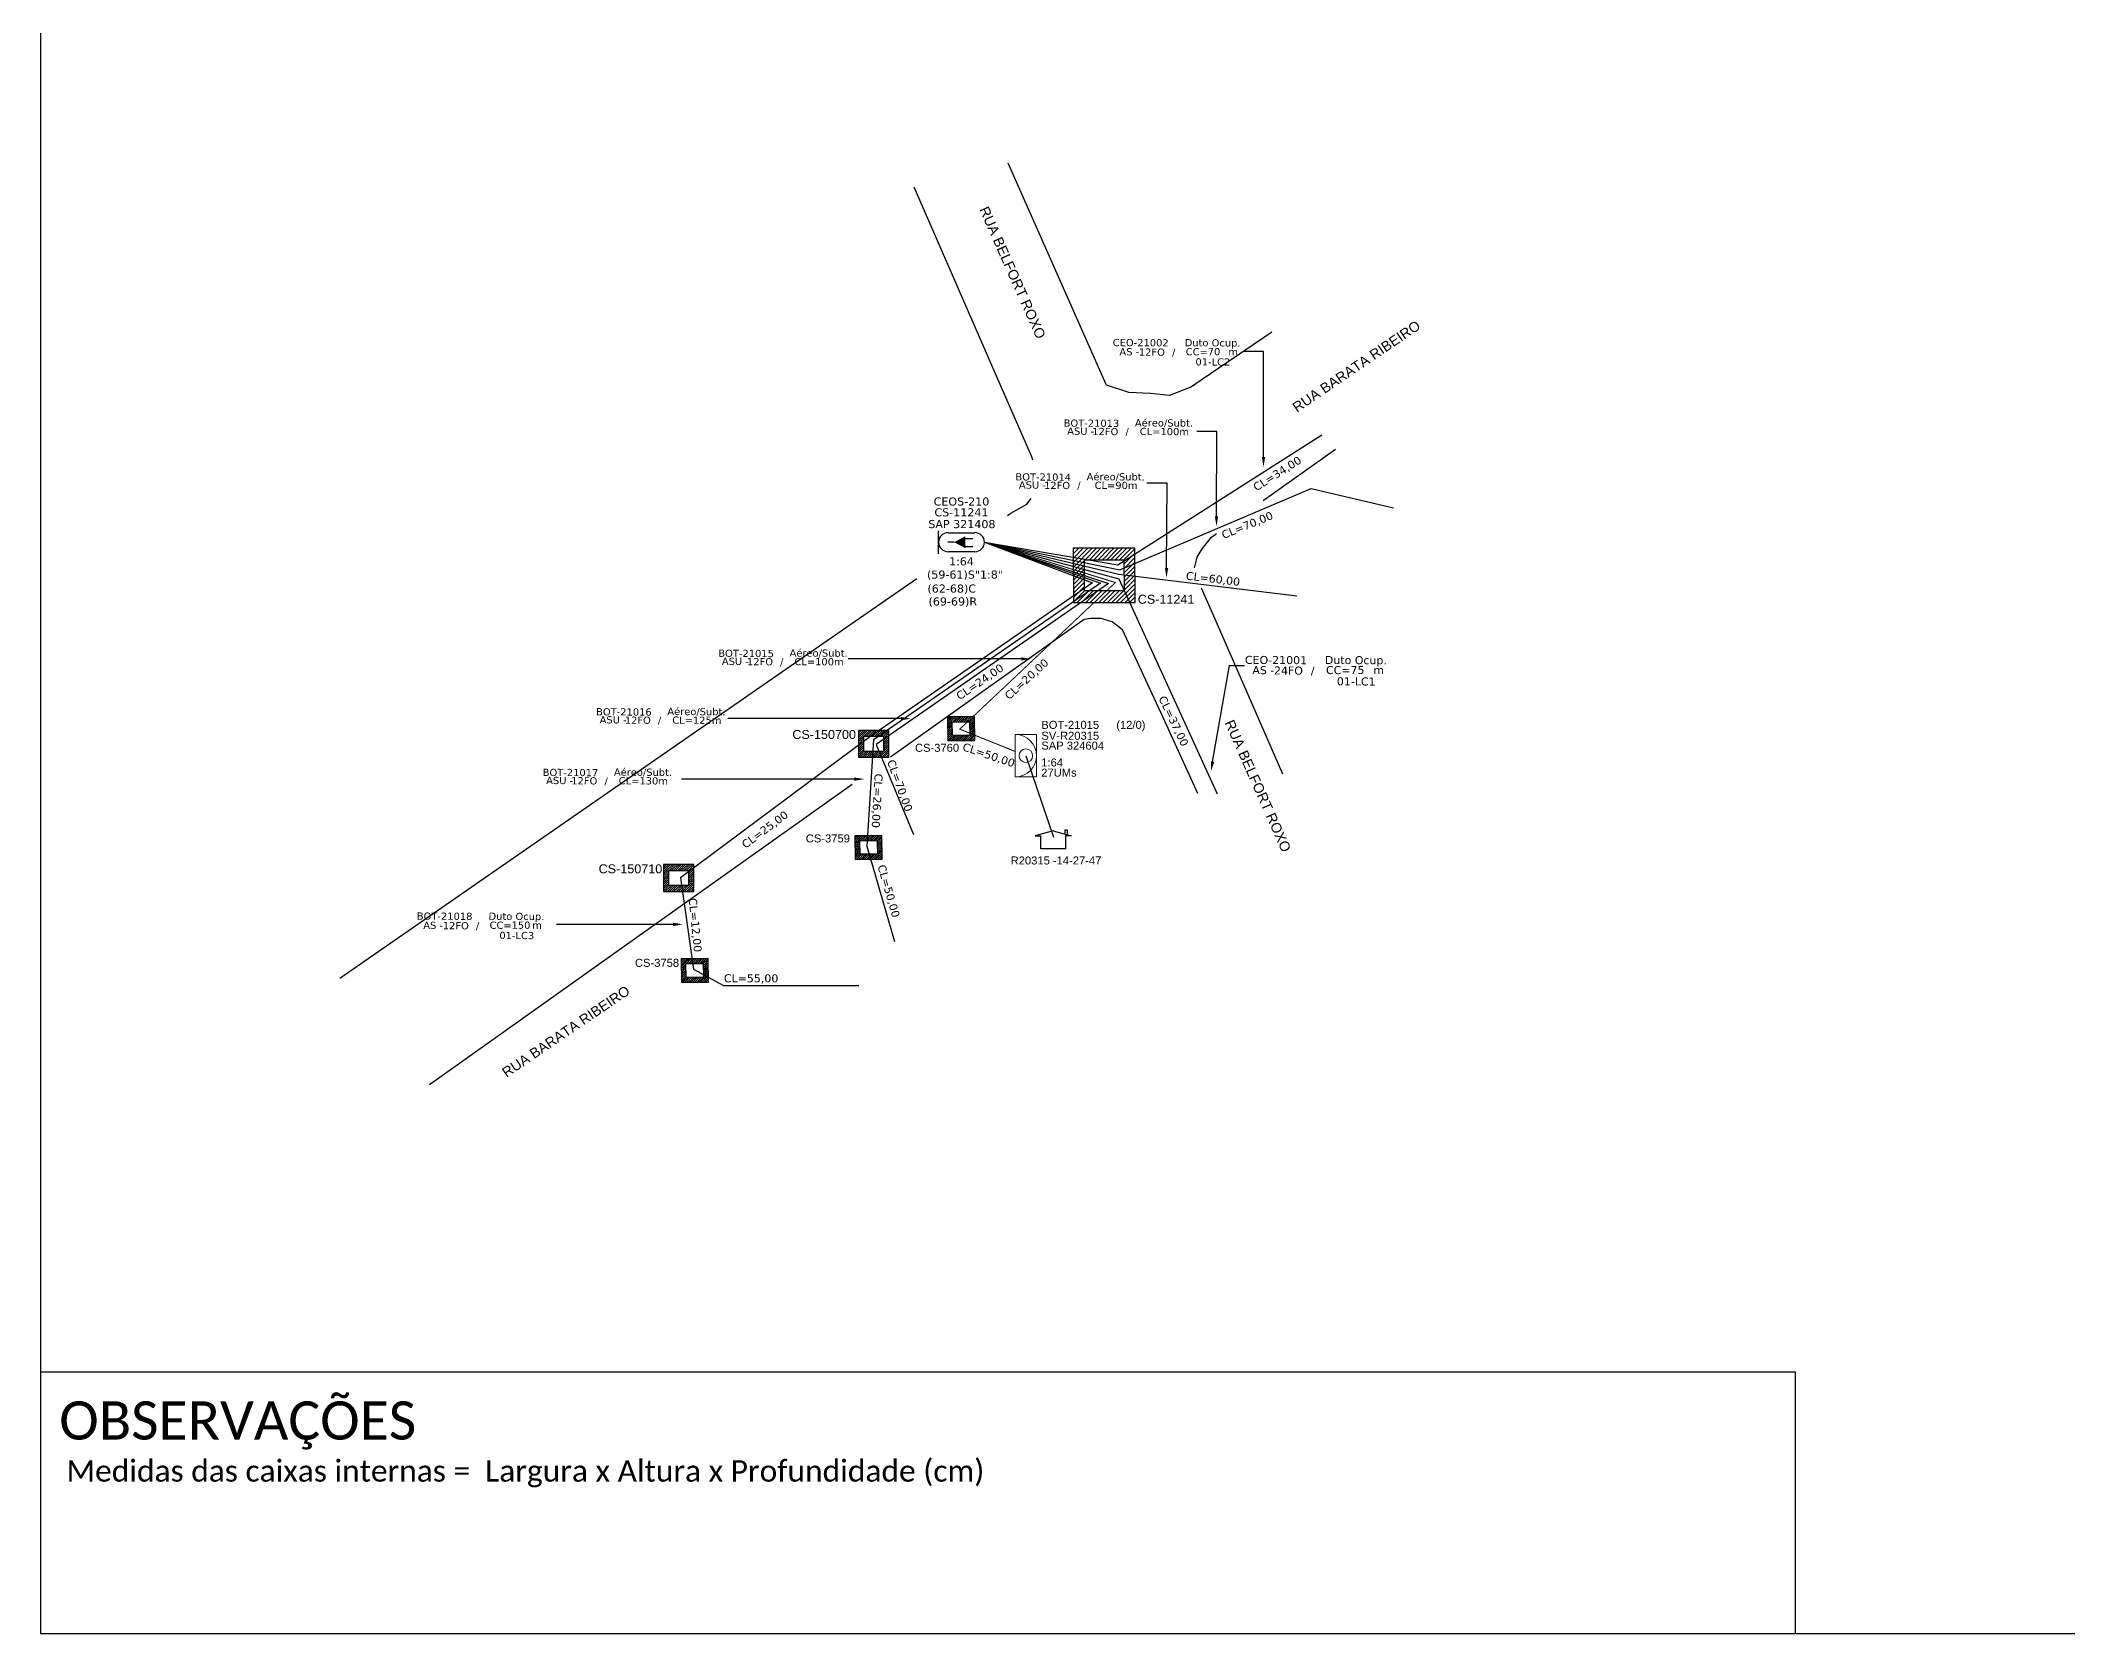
# Model space of a CAD drawing. Extents: x -89 to 749, y 705 to 1299.
# Drawn here: x -89.3 to 288.5, y 705 to 1002 of the extents above; entities that cross this region are included whole.
import ezdxf
from ezdxf import colors
from ezdxf.entities.mleader import LeaderData, LeaderLine
from ezdxf.enums import TextEntityAlignment as Align
from ezdxf.math import Vec2, Vec3

# ---------------------------------------------------------------- set-up
doc = ezdxf.new("R2010")
doc.units = 0
for name, color, linetype in [('10.1-Caixas Subterrâneas', 5, 'Continuous'), ('20.4-CEOS', 1, 'Continuous'), ('CAP_A_INSTALAR', 1, 'Continuous'), ('CELULAS_GPON', 7, 'Continuous'), ('INDICAÇÃO', 7, 'Continuous'), ('label_cabos', 7, 'Continuous'), ('Legenda', 1, 'Continuous'), ('LOGRADOURO', 5, 'Continuous'), ('MUB', 252, 'Continuous'), ('surveys', 7, 'Continuous'), ('surveys legendas', 7, 'Continuous')]:
    doc.layers.add(name, color=color, linetype=linetype)
doc.layers.add("20.0-LEGENDA DOS CDO'S", color=1, linetype='Continuous', lineweight=0)
doc.layers.add('20.1-CDO_INTERIOR', color=1, linetype='Continuous', lineweight=0)
doc.layers.add('EXTRA', color=50, linetype='Continuous', plot=False)
doc.styles.add('ARIAL', font='arial.ttf')
doc.styles.add('siredit', font='verdana.ttf')
doc.styles.get("Standard").update_dxf_attribs({"font": 'arial.ttf'})
doc.styles.add('WMF-Calibri0', font='calibri.ttf')
doc.linetypes.add('FENCELINE1', pattern='A,0.25,-0.1,[133,ltypeshp.shx,S=0.1,R=0,X=-0.1,Y=0],-0.1,1', length=1.45)

# ---------------------------------------------------------------- blocks, each defined once
blk = doc.blocks.new('SURVEY_SURVEY')
for p, q in [((0, 0.0000152), (-0.0000151, 0.0000108)), ((-0.0000151, 0.0000108), (-0.0000104, 0.0000108)), ((-0.0000103, 0), (-0.0000103, 0.0000108)), ((0.0000103, 0), (-0.0000103, 0)), ((0, 0.0000152), (0.0000151, 0.0000108)), ((0.0000101, 0.0000159), (0.0000117, 0.0000159)), ((0.0000101, 0.0000123), (0.0000101, 0.0000159)), ((0.0000151, 0.0000108), (0.0000103, 0.0000108)), ((0.0000103, 0.0000108), (0.0000103, 0)), ((0.0000117, 0.0000159), (0.0000117, 0.0000119))]:
    blk.add_line(p, q)
blk = doc.blocks.new('*X73')
at = {"color": 0, "linetype": 'Continuous'}
for p, q in [((-1.25, 0.34099), (-0.49099, 1.1)), ((-1.25, 0.517767), (-0.667767, 1.1)), ((-1.25, 0.694544), (-0.844544, 1.1)), ((-1.25, 0.87132), (-1.02132, 1.1)), ((-1.25, 1.048097), (-1.198097, 1.1)), ((-0.789214, 0.625), (-0.314214, 1.1)), ((-0.612437, 0.625), (-0.137437, 1.1)), ((-0.43566, 0.625), (0.03934, 1.1)), ((-0.258883, 0.625), (0.216117, 1.1)), ((-0.082107, 0.625), (0.392893, 1.1)), ((0.09467, 0.625), (0.56967, 1.1)), ((0.271447, 0.625), (0.746447, 1.1)), ((0.448223, 0.625), (0.923223, 1.1)), ((0.625, 0.625), (1.1, 1.1)), ((0.801777, 0.625), (1.25, 1.073223)), ((0.8035, 0.449947), (1.25, 0.896447)), ((-1.25, 0.164214), (-0.8035, 0.610714)), ((-1.25, -0.012563), (-0.8035, 0.433937)), ((-1.25, -0.18934), (-0.8035, 0.25716)), ((-1.25, -0.366117), (-0.8035, 0.080383)), ((0.8035, 0.27317), (1.25, 0.71967)), ((0.8035, 0.096393), (1.25, 0.542893)), ((0.8035, -0.080383), (1.25, 0.366117)), ((0.8035, -0.25716), (1.25, 0.18934)), ((0.8035, -0.433937), (1.25, 0.012563)), ((-1.25, -0.542893), (-0.8035, -0.096393)), ((-1.25, -0.71967), (-0.8035, -0.27317)), ((-1.25, -0.896447), (-0.8035, -0.449947)), ((-1.25, -1.073223), (-0.801777, -0.625)), ((-1.1, -1.1), (-0.625, -0.625)), ((-0.923223, -1.1), (-0.448223, -0.625)), ((-0.746447, -1.1), (-0.271447, -0.625)), ((-0.56967, -1.1), (-0.09467, -0.625)), ((-0.392893, -1.1), (0.082107, -0.625)), ((-0.216117, -1.1), (0.258883, -0.625)), ((-0.03934, -1.1), (0.43566, -0.625)), ((0.137437, -1.1), (0.612437, -0.625)), ((0.314214, -1.1), (0.789214, -0.625)), ((0.49099, -1.1), (1.25, -0.34099)), ((0.667767, -1.1), (1.25, -0.517767)), ((0.8035, -0.610714), (1.25, -0.164214)), ((0.844544, -1.1), (1.25, -0.694544)), ((1.02132, -1.1), (1.25, -0.87132)), ((1.198097, -1.1), (1.25, -1.048097))]:
    blk.add_line(p, q, dxfattribs=at)
blk = doc.blocks.new('MANHOLE_MQ')
at = {"color": 0, "linetype": 'Continuous'}
for p, q in [((0.00000623, 0.00000569), (-0.00000627, 0.00000569)), ((-0.00000627, 0.00000569), (-0.00000627, -0.00000531)), ((0.00000623, -0.00000531), (0.00000623, 0.00000569)), ((-0.00000404, 0.00000331), (0.00000399, 0.00000331)), ((-0.00000404, -0.00000294), (-0.00000404, 0.00000331)), ((0.00000399, 0.00000331), (0.00000399, -0.00000294)), ((0.00000399, -0.00000294), (-0.00000404, -0.00000294)), ((0.00000399, -0.00000294), (0.00000399, -0.00000294)), ((-0.00000627, -0.00000531), (0.00000623, -0.00000531))]:
    blk.add_line(p, q, dxfattribs=at)
at = {"color": 0, "linetype": 'Continuous', "xscale": 5e-06, "yscale": 5e-06, "zscale": 1e-05}
blk.add_blockref('*X73', (-0.00000002, 0.00000019), dxfattribs=at)
blk = doc.blocks.new('Inst CB DT OCUP CFOA-SM-AS-80-TS-24')
at = {"layer": 'label_cabos', "color": 0, "style": 'siredit'}
for tag, flags, p in [('ID_ATIVIDADE', 3, (1.31, 2.67)), ('FATOR', 1, (11.56, 2.55))]:
    blk.add_attdef(tag, text='', height=1, rotation=359.69, dxfattribs=dict(at, flags=flags)).set_placement(p, align=Align.MIDDLE_CENTER)
for tag, p in [('TIPO_CABO', (1.76, 0)), ('DESTINO_CABO', (3.13, 1.26)), ('CABO', (4.69, -0.05)), ('/', (7.71, -0.05)), ('LANCE', (10.91, 0)), ('TIPO_CABO', (13.11, 1.24)), ('UND', (15.96, 0)), ('FID', (13.15, -1.41))]:
    blk.add_attdef(tag, text='', height=1, rotation=359.69, dxfattribs=at).set_placement(p, align=Align.MIDDLE_CENTER)
blk.add_attdef('QTDE', (12.43, -0.47), '', height=1, rotation=359.69, dxfattribs=at)
blk = doc.blocks.new('LEGENDA DOS CABOS')
at = {"layer": 'EXTRA', "color": 0, "style": 'siredit'}
for tag, p in [('ID', (4.6, 0.97)), ('XX', (9.03, 0.97))]:
    blk.add_attdef(tag, text='', height=0.48, rotation=359.69, dxfattribs=at).set_placement(p, align=Align.MIDDLE_CENTER)
at = {"layer": 'Legenda', "color": 0, "style": 'siredit'}
for tag, p in [('TIPO_CABO', (1.31, 0)), ('CABO', (4.69, -0.05)), ('/', (6.81, -0.05)), ('METROS', (10.03, -0.05))]:
    blk.add_attdef(tag, text='', height=0.8, rotation=359.69, dxfattribs=at).set_placement(p, align=Align.MIDDLE_CENTER)

msp = doc.modelspace()

# ---------------------------------------------------------------- linework, layer by layer
msp.add_lwpolyline([(-89.32, 705.02), (749.25, 705.02), (749.25, 1299.02), (-89.32, 1299.02), (-89.32, 705.02)])
at = {"color": 4}
msp.add_lwpolyline([(94.34, 868.68), (99.47, 853.49)], dxfattribs=at)
at = {"color": 7}
for points in [[(-89.24, 753.78), (237.71, 753.78)], [(237.71, 753.78), (237.71, 705.02)]]:
    msp.add_lwpolyline(points, dxfattribs=at)
at = {"layer": '20.1-CDO_INTERIOR', "lineweight": 18}
msp.add_lwpolyline([(96.32, 864.71), (96.32, 872.64), (92.36, 872.64), (92.36, 864.71)], close=True, dxfattribs=at)
msp.add_circle((94.34, 868.68), 1.27, dxfattribs=at)
msp.add_arc((92.36, 868.68), 3.96, 269.9724, 89.9724, dxfattribs=at)
at = {"layer": '20.4-CEOS', "color": 5}
for p, q in [((79.85, 910.26), (84.84, 910.26)), ((84.84, 906.71), (79.85, 906.71))]:
    msp.add_line(p, q, dxfattribs=at)
for points in [[(78.07, 906.34), (78.07, 910.63)], [(80.97, 908.49), (79.77, 908.49)], [(82.93, 909.19), (84.45, 909.19)], [(82.93, 907.71), (84.45, 907.71)]]:
    msp.add_lwpolyline(points, dxfattribs=at)
msp.add_lwpolyline([(80.97, 908.49, 0, 2.19, 0), (83.03, 908.49, 2.19, 2.19, 0)], format="xyseb", dxfattribs=at)
for centre, start, end in [((79.85, 908.49), 90, 270), ((84.84, 908.49), 270, 90)]:
    msp.add_arc(centre, 1.78, start, end, dxfattribs=at)
at = {"layer": 'CAP_A_INSTALAR', "color": 7, "linetype": 'FENCELINE1', "ltscale": 2, "elevation": 0.19}
for points in [[(86.61, 908.49), (111.48, 904.29), (149.53, 928.53)], [(86.61, 908.49), (106.74, 900.91), (65.02, 872.02), (29.99, 845.94), (32.42, 828.86), (37.97, 825.81), (63.22, 825.81)], [(86.61, 908.49), (111.65, 901.67), (130.03, 861.57)]]:
    msp.add_lwpolyline(points, dxfattribs=at)
at = {"layer": 'CAP_A_INSTALAR', "color": 8, "linetype": 'FENCELINE1', "ltscale": 2, "elevation": 0.19}
for points in [[(86.61, 908.49), (111.87, 903.35), (147.5, 918.47), (162.89, 914.88)], [(86.61, 908.49), (108.26, 900.88), (65.93, 871.65), (64.72, 851.79), (69.88, 834.07)], [(86.61, 908.49), (109.74, 900.81), (66.47, 870.74), (73.41, 853.96)], [(86.61, 908.49), (111.65, 902.51), (144.84, 898.51)]]:
    msp.add_lwpolyline(points, dxfattribs=at)
at = {"layer": 'CAP_A_INSTALAR', "linetype": 'FENCELINE1', "ltscale": 2, "const_width": 0.186, "elevation": 0.19}
msp.add_lwpolyline([(86.61, 908.49), (111.03, 900.97), (82.01, 873.63), (92.36, 869.47)], dxfattribs=at)
at = {"layer": 'MUB', "color": 76}
for points in [[(109.32, 937.92), (91.02, 979.17)], [(89.58, 937.92), (73.52, 974.71)], [(140.16, 947.64), (125.48, 937.66)], [(95.62, 923.77), (95.47, 924.43), (89.58, 937.92)], [(125.88, 937.92), (125.07, 937.39), (121.13, 935.83), (117.56, 936.22), (113.54, 936.37), (109.39, 937.77), (109.32, 937.92)], [(138.58, 916.28), (152.04, 925.86)], [(90.9, 913.44), (91.53, 913.87), (94.5, 915.59), (95.31, 916.66)], [(125.8, 903.71), (126.3, 905.68), (127.22, 907.28), (128.97, 909.43)], [(128.97, 909.43), (129.89, 910.09)], [(57.47, 890.27), (74.04, 901.75)], [(142.22, 865.26), (129.65, 894.15), (127.09, 899.93)], [(126.38, 861.62), (119.89, 875.9), (112.38, 892.13), (110.44, 893.67), (108.4, 894.24), (106.43, 894.27), (105.2, 894.07), (69.1, 868.39)], [(-33.54, 827.19), (57.47, 890.27)], [(61.94, 863.31), (-16.81, 807.31)]]:
    msp.add_lwpolyline(points, dxfattribs=at)

# ---------------------------------------------------------------- block references
at = {"layer": '10.1-Caixas Subterrâneas', "color": 30}
for p, xscale, yscale, zscale, rotation in [((108.92, 902.47), 919425.432445318, 919425.432445318, 919425.432445318, 180.0191175169923), ((65.96, 870.97), 453365.5978527209, 453365.5978527209, 453365.5978527209, 180.0191175169923), ((82.25, 873.8), 402991.6425357518, 402991.6425357517, 402991.6425357517, 180.7559824657939), ((65.02, 851.65), 402991.6425357518, 402991.6425357517, 402991.6425357517, 180.7559824657939), ((29.62, 845.97), 453365.5978527209, 453365.5978527209, 453365.5978527209, 180.0191175169923), ((32.61, 828.71), 402991.6425357518, 402991.6425357517, 402991.6425357517, 180.7559824657939)]:
    msp.add_blockref('MANHOLE_MQ', p, dxfattribs=dict(at, xscale=xscale, yscale=yscale, zscale=zscale, rotation=rotation))
at = {"layer": 'label_cabos', "color": 0, "lineweight": 0}
ref = msp.add_blockref('Inst CB DT OCUP CFOA-SM-AS-80-TS-24', (111.55, 944), dxfattribs=dict(at, xscale=1.342527177894291, yscale=1.342527177894291, zscale=1.342527177894291))
ref.add_attrib('DESTINO_CABO', 'CEO-21002', dxfattribs={"color": 0, "height": 1.343, "rotation": 359.69, "style": 'siredit'}).set_placement((115.75, 945.69), align=Align.MIDDLE_CENTER)
ref.add_attrib('CABO', '12FO', dxfattribs={"color": 0, "height": 1.343, "rotation": 359.69, "style": 'siredit'}).set_placement((117.84, 943.93), align=Align.MIDDLE_CENTER)
ref.add_attrib('TIPO_CABO', 'Duto Ocup.', dxfattribs={"color": 0, "height": 1.343, "rotation": 359.69, "style": 'siredit'}).set_placement((129.15, 945.67), align=Align.MIDDLE_CENTER)
ref.add_attrib('/', '/', dxfattribs={"color": 0, "height": 1.34, "rotation": 359.69, "style": 'siredit'}).set_placement((121.91, 943.93), align=Align.MIDDLE_CENTER)
ref.add_attrib('TIPO_CABO', 'AS - ', dxfattribs={"color": 0, "height": 1.343, "rotation": 359.69, "style": 'siredit'}).set_placement((113.92, 943.99), align=Align.MIDDLE_CENTER)
ref.add_attrib('FID', '01-LC2', dxfattribs={"color": 0, "height": 1.343, "rotation": 359.69, "style": 'siredit'}).set_placement((129.2, 942.1), align=Align.MIDDLE_CENTER)
ref.add_attrib('LANCE', 'CC=', dxfattribs={"color": 0, "height": 1.343, "rotation": 359.69, "style": 'siredit'}).set_placement((126.2, 944), align=Align.MIDDLE_CENTER)
ref.add_attrib('QTDE', '70', (128.24, 943.36), dxfattribs={"color": 0, "height": 1.343, "rotation": 359.69, "style": 'siredit'})
ref.add_attrib('UND', 'm', dxfattribs={"color": 0, "height": 1.34, "rotation": 359.69, "style": 'siredit'}).set_placement((132.98, 944), align=Align.MIDDLE_CENTER)
ref = msp.add_blockref('LEGENDA DOS CABOS', (100.88, 928.49), dxfattribs=dict(at, xscale=1.342527177894291, yscale=1.342527177894291, zscale=1.342527177894291))
ref.add_attrib('ID', 'BOT-21013', dxfattribs={"color": 0, "height": 1.343, "rotation": 359.69, "style": 'siredit'}).set_placement((106.57, 930.68), align=Align.MIDDLE_CENTER)
ref.add_attrib('CABO', '12FO', dxfattribs={"color": 0, "height": 1.343, "rotation": 359.69, "style": 'siredit'}).set_placement((109.15, 929.12), align=Align.MIDDLE_CENTER)
ref.add_attrib('METROS', 'CL=100m', dxfattribs={"color": 0, "height": 1.343, "rotation": 359.69, "style": 'siredit'}).set_placement((120.16, 929.12), align=Align.MIDDLE_CENTER)
ref.add_attrib('XX', 'Aéreo/Subt.', dxfattribs={"color": 0, "height": 1.3425, "rotation": 359.69, "style": 'siredit'}).set_placement((120.09, 930.73), align=Align.MIDDLE_CENTER)
ref.add_attrib('/', '/', dxfattribs={"color": 0, "height": 1.34, "rotation": 359.69, "style": 'siredit'}).set_placement((113.22, 929.12), align=Align.MIDDLE_CENTER)
ref.add_attrib('TIPO_CABO', 'ASU -', dxfattribs={"color": 0, "height": 1.343, "rotation": 359.69, "style": 'siredit'}).set_placement((104.56, 929.19), align=Align.MIDDLE_CENTER)
ref = msp.add_blockref('LEGENDA DOS CABOS', (91.89, 918.45), dxfattribs=dict(at, xscale=1.342527177894291, yscale=1.342527177894291, zscale=1.342527177894291))
ref.add_attrib('ID', 'BOT-21014', dxfattribs={"color": 0, "height": 1.343, "rotation": 359.69, "style": 'siredit'}).set_placement((97.58, 920.64), align=Align.MIDDLE_CENTER)
ref.add_attrib('CABO', '12FO', dxfattribs={"color": 0, "height": 1.343, "rotation": 359.69, "style": 'siredit'}).set_placement((100.16, 919.08), align=Align.MIDDLE_CENTER)
ref.add_attrib('METROS', 'CL=90m', dxfattribs={"color": 0, "height": 1.343, "rotation": 359.69, "style": 'siredit'}).set_placement((111.16, 919.08), align=Align.MIDDLE_CENTER)
ref.add_attrib('XX', 'Aéreo/Subt.', dxfattribs={"color": 0, "height": 1.3425, "rotation": 359.69, "style": 'siredit'}).set_placement((111.09, 920.69), align=Align.MIDDLE_CENTER)
ref.add_attrib('/', '/', dxfattribs={"color": 0, "height": 1.34, "rotation": 359.69, "style": 'siredit'}).set_placement((104.23, 919.08), align=Align.MIDDLE_CENTER)
ref.add_attrib('TIPO_CABO', 'ASU -', dxfattribs={"color": 0, "height": 1.343, "rotation": 359.69, "style": 'siredit'}).set_placement((95.56, 919.15), align=Align.MIDDLE_CENTER)
ref = msp.add_blockref('LEGENDA DOS CABOS', (36.51, 885.57), dxfattribs=dict(at, xscale=1.342527177894291, yscale=1.342527177894291, zscale=1.342527177894291))
ref.add_attrib('ID', 'BOT-21015', dxfattribs={"color": 0, "height": 1.343, "rotation": 359.69, "style": 'siredit'}).set_placement((42.2, 887.76), align=Align.MIDDLE_CENTER)
ref.add_attrib('CABO', '12FO', dxfattribs={"color": 0, "height": 1.343, "rotation": 359.69, "style": 'siredit'}).set_placement((44.79, 886.21), align=Align.MIDDLE_CENTER)
ref.add_attrib('METROS', 'CL=100m', dxfattribs={"color": 0, "height": 1.343, "rotation": 359.69, "style": 'siredit'}).set_placement((55.79, 886.21), align=Align.MIDDLE_CENTER)
ref.add_attrib('XX', 'Aéreo/Subt.', dxfattribs={"color": 0, "height": 1.3425, "rotation": 359.69, "style": 'siredit'}).set_placement((55.72, 887.82), align=Align.MIDDLE_CENTER)
ref.add_attrib('/', '/', dxfattribs={"color": 0, "height": 1.34, "rotation": 359.69, "style": 'siredit'}).set_placement((48.85, 886.21), align=Align.MIDDLE_CENTER)
ref.add_attrib('TIPO_CABO', 'ASU -', dxfattribs={"color": 0, "height": 1.343, "rotation": 359.69, "style": 'siredit'}).set_placement((40.19, 886.27), align=Align.MIDDLE_CENTER)
ref = msp.add_blockref('Inst CB DT OCUP CFOA-SM-AS-80-TS-24', (136.3, 884.64), dxfattribs=dict(at, xscale=1.49169686432699, yscale=1.49169686432699, zscale=1.49169686432699))
ref.add_attrib('DESTINO_CABO', 'CEO-21001', dxfattribs={"color": 0, "height": 1.492, "rotation": 359.69, "style": 'siredit'}).set_placement((140.97, 886.52), align=Align.MIDDLE_CENTER)
ref.add_attrib('CABO', '24FO', dxfattribs={"color": 0, "height": 1.492, "rotation": 359.69, "style": 'siredit'}).set_placement((143.29, 884.56), align=Align.MIDDLE_CENTER)
ref.add_attrib('TIPO_CABO', 'Duto Ocup.', dxfattribs={"color": 0, "height": 1.492, "rotation": 359.69, "style": 'siredit'}).set_placement((155.86, 886.5), align=Align.MIDDLE_CENTER)
ref.add_attrib('/', '/', dxfattribs={"color": 0, "height": 1.49, "rotation": 359.69, "style": 'siredit'}).set_placement((147.81, 884.56), align=Align.MIDDLE_CENTER)
ref.add_attrib('TIPO_CABO', 'AS - ', dxfattribs={"color": 0, "height": 1.492, "rotation": 359.69, "style": 'siredit'}).set_placement((138.93, 884.63), align=Align.MIDDLE_CENTER)
ref.add_attrib('FID', '01-LC1', dxfattribs={"color": 0, "height": 1.492, "rotation": 359.69, "style": 'siredit'}).set_placement((155.92, 882.53), align=Align.MIDDLE_CENTER)
ref.add_attrib('LANCE', 'CC=', dxfattribs={"color": 0, "height": 1.492, "rotation": 359.69, "style": 'siredit'}).set_placement((152.58, 884.64), align=Align.MIDDLE_CENTER)
ref.add_attrib('QTDE', '75', (154.84, 883.93), dxfattribs={"color": 0, "height": 1.492, "rotation": 359.69, "style": 'siredit'})
ref.add_attrib('UND', 'm', dxfattribs={"color": 0, "height": 1.49, "rotation": 359.69, "style": 'siredit'}).set_placement((160.12, 884.64), align=Align.MIDDLE_CENTER)
ref = msp.add_blockref('LEGENDA DOS CABOS', (13.73, 874.67), dxfattribs=dict(at, xscale=1.342527177894291, yscale=1.342527177894291, zscale=1.342527177894291))
ref.add_attrib('ID', 'BOT-21016', dxfattribs={"color": 0, "height": 1.343, "rotation": 359.69, "style": 'siredit'}).set_placement((19.42, 876.85), align=Align.MIDDLE_CENTER)
ref.add_attrib('CABO', '12FO', dxfattribs={"color": 0, "height": 1.343, "rotation": 359.69, "style": 'siredit'}).set_placement((22.01, 875.3), align=Align.MIDDLE_CENTER)
ref.add_attrib('METROS', 'CL=125m', dxfattribs={"color": 0, "height": 1.343, "rotation": 359.69, "style": 'siredit'}).set_placement((33.01, 875.3), align=Align.MIDDLE_CENTER)
ref.add_attrib('XX', 'Aéreo/Subt.', dxfattribs={"color": 0, "height": 1.3425, "rotation": 359.69, "style": 'siredit'}).set_placement((32.94, 876.91), align=Align.MIDDLE_CENTER)
ref.add_attrib('/', '/', dxfattribs={"color": 0, "height": 1.34, "rotation": 359.69, "style": 'siredit'}).set_placement((26.07, 875.3), align=Align.MIDDLE_CENTER)
ref.add_attrib('TIPO_CABO', 'ASU -', dxfattribs={"color": 0, "height": 1.343, "rotation": 359.69, "style": 'siredit'}).set_placement((17.41, 875.37), align=Align.MIDDLE_CENTER)
ref = msp.add_blockref('LEGENDA DOS CABOS', (3.77, 863.36), dxfattribs=dict(at, xscale=1.342527177894291, yscale=1.342527177894291, zscale=1.342527177894291))
ref.add_attrib('ID', 'BOT-21017', dxfattribs={"color": 0, "height": 1.343, "rotation": 359.69, "style": 'siredit'}).set_placement((9.46, 865.55), align=Align.MIDDLE_CENTER)
ref.add_attrib('CABO', '12FO', dxfattribs={"color": 0, "height": 1.343, "rotation": 359.69, "style": 'siredit'}).set_placement((12.04, 864), align=Align.MIDDLE_CENTER)
ref.add_attrib('METROS', 'CL=130m', dxfattribs={"color": 0, "height": 1.343, "rotation": 359.69, "style": 'siredit'}).set_placement((23.04, 864), align=Align.MIDDLE_CENTER)
ref.add_attrib('XX', 'Aéreo/Subt.', dxfattribs={"color": 0, "height": 1.3425, "rotation": 359.69, "style": 'siredit'}).set_placement((22.98, 865.61), align=Align.MIDDLE_CENTER)
ref.add_attrib('/', '/', dxfattribs={"color": 0, "height": 1.34, "rotation": 359.69, "style": 'siredit'}).set_placement((16.11, 864), align=Align.MIDDLE_CENTER)
ref.add_attrib('TIPO_CABO', 'ASU -', dxfattribs={"color": 0, "height": 1.343, "rotation": 359.69, "style": 'siredit'}).set_placement((7.45, 864.06), align=Align.MIDDLE_CENTER)
ref = msp.add_blockref('Inst CB DT OCUP CFOA-SM-AS-80-TS-24', (-18.2, 837.06), dxfattribs=dict(at, xscale=1.342527177894291, yscale=1.342527177894291, zscale=1.342527177894291))
ref.add_attrib('DESTINO_CABO', 'BOT-21018', dxfattribs={"color": 0, "height": 1.343, "rotation": 359.69, "style": 'siredit'}).set_placement((-14, 838.76), align=Align.MIDDLE_CENTER)
ref.add_attrib('CABO', '12FO', dxfattribs={"color": 0, "height": 1.343, "rotation": 359.69, "style": 'siredit'}).set_placement((-11.91, 836.99), align=Align.MIDDLE_CENTER)
ref.add_attrib('TIPO_CABO', 'Duto Ocup.', dxfattribs={"color": 0, "height": 1.343, "rotation": 359.69, "style": 'siredit'}).set_placement((-0.61, 838.73), align=Align.MIDDLE_CENTER)
ref.add_attrib('/', '/', dxfattribs={"color": 0, "height": 1.34, "rotation": 359.69, "style": 'siredit'}).set_placement((-7.85, 836.99), align=Align.MIDDLE_CENTER)
ref.add_attrib('TIPO_CABO', 'AS - ', dxfattribs={"color": 0, "height": 1.343, "rotation": 359.69, "style": 'siredit'}).set_placement((-15.84, 837.06), align=Align.MIDDLE_CENTER)
ref.add_attrib('FID', '01-LC3', dxfattribs={"color": 0, "height": 1.343, "rotation": 359.69, "style": 'siredit'}).set_placement((-0.55, 835.16), align=Align.MIDDLE_CENTER)
ref.add_attrib('LANCE', 'CC=', dxfattribs={"color": 0, "height": 1.343, "rotation": 359.69, "style": 'siredit'}).set_placement((-3.56, 837.07), align=Align.MIDDLE_CENTER)
ref.add_attrib('QTDE', '150', (-1.52, 836.43), dxfattribs={"color": 0, "height": 1.343, "rotation": 359.69, "style": 'siredit'})
ref.add_attrib('UND', 'm', dxfattribs={"color": 0, "height": 1.34, "rotation": 359.69, "style": 'siredit'}).set_placement((3.23, 837.07), align=Align.MIDDLE_CENTER)
at = {"layer": 'surveys', "color": 151, "xscale": 222299.5398816972, "yscale": 222299.5398816972, "zscale": 222299.5398816972}
msp.add_blockref('SURVEY_SURVEY', (99.43, 851.31), dxfattribs=at)

# ---------------------------------------------------------------- texts
at = {"color": 7, "style": 'WMF-Calibri0'}
msp.add_text('OBSERVAÇÕES', height=7.1308, dxfattribs=at).set_placement((-85.83, 741.17))
at = {"color": 7, "insert": (-84.48, 737.33), "char_height": 4, "width": 658.8434, "attachment_point": 1, "style": 'WMF-Calibri0'}
msp.add_mtext('Medidas das caixas internas =  Largura x Altura x Profundidade (cm)', dxfattribs=at)
at = {"layer": '10.1-Caixas Subterrâneas', "color": 30, "style": 'ARIAL'}
for s, height, p in [('CS-11241', 1.678, (115.2, 897.01)), ('CS-150700', 1.678, (50.81, 871.8)), ('CS-3760', 1.492, (73.68, 869.41)), ('CS-3759', 1.492, (53.32, 852.51)), ('CS-150710', 1.678, (14.71, 846.75)), ('CS-3758', 1.492, (21.48, 829.32))]:
    msp.add_text(s, height=height, dxfattribs=at).set_placement(p)
at = {"layer": "20.0-LEGENDA DOS CDO'S", "style": 'ARIAL'}
for s, p in [('SV-R20315 ', (97.23, 871.66)), ('BOT-21015', (97.22, 873.69)), ('SAP 324604', (97.22, 869.82)), ('27UMs', (97.21, 864.78)), ('1:64', (97.21, 866.67))]:
    msp.add_text(s, height=1.492, rotation=359.9724, dxfattribs=at).set_placement(p)
msp.add_text('        (12/0)', height=1.4917, rotation=359.9724, dxfattribs=at).set_placement((111.6, 873.69), align=Align.CENTER)
at = {"layer": '20.4-CEOS', "color": 5, "style": 'siredit'}
for s, p in [('CEOS-210', (82.34, 916.83)), ('CS-11241', (82.34, 914.81)), ('SAP 321408', (82.42, 912.62)), ('1:64', (82.34, 905.67))]:
    msp.add_text(s, height=1.506, dxfattribs=at).set_placement(p, align=Align.TOP_CENTER)
for s, height, p in [('(59-61)S"1:8"', 1.5061, (75.91, 901.7)), ('(62-68)C', 1.506, (76, 899.09)), ('(69-69)R', 1.506, (76.2, 896.69))]:
    msp.add_text(s, height=height, dxfattribs=at).set_placement(p)
at = {"layer": 'CELULAS_GPON', "style": 'siredit'}
for s, rotation, p in [('CL=34,00', 32.3306, (137.31, 917.95)), ('CL=70,00', 22.3187, (131.2, 909.06)), ('CL=60,00', 353.2626, (124.1, 901.53)), ('CL=24,00', 34.3129, (82, 878.99)), ('CL=20,00', 42.1993, (91.21, 879.02)), ('CL=37,00', 295.5799, (119.03, 879.4)), ('CL=50,00', 341.3333, (82.38, 869.74)), ('CL=26,00', 266.6919, (66.18, 865.38)), ('CL=70,00', 289.9397, (68.44, 867.63)), ('CL=25,00', 36.6299, (42.07, 851.3)), ('CL=50,00', 286.049, (66.68, 848.11)), ('CL=12,00', 275.6412, (31.49, 842.08)), ('CL=55,00', 359.9238, (38.06, 826.44))]:
    msp.add_text(s, height=1.492, rotation=rotation, dxfattribs=at).set_placement(p)
at = {"layer": 'LOGRADOURO', "style": 'ARIAL'}
for s, rotation, p in [('RUA BELFORT ROXO', 293.899, (85.62, 970.55)), ('RUA BARATA RIBEIRO', 34.2535, (144.87, 932.61)), ('RUA BELFORT ROXO', 293.899, (131.35, 874.84)), ('RUA BARATA RIBEIRO', 34.2535, (-2.47, 808.6))]:
    msp.add_text(s, height=1.8646, rotation=rotation, dxfattribs=at).set_placement(p)
at = {"layer": 'surveys legendas', "color": 1}
msp.add_text('R20315 -14-27-47', height=1.4917, dxfattribs=at).set_placement((91.51, 848.4))

# ---------------------------------------------------------------- leaders
at = {"layer": 'INDICAÇÃO', "color": 0}
ml = msp.add_multileader_mtext('Standard', dxfattribs=at)
ml.set_content('')
ml.set_leader_properties()
ml.build(insert=Vec2(0, 0))
ml.multileader.update_dxf_attribs({"dogleg_length": 14.92, "arrow_head_size": 1.86})
ctx = ml.context
ctx.base_point, ctx.char_height, ctx.arrow_head_size, ctx.landing_gap_size, ctx.plane_origin = Vec3(127.45, 944.07), 7.46, 1.86, 3.73, Vec3(138.64, 935.2)
ctx.text_align_type = 2
notes = []
notes.append((ctx, [(0, (1, 1, 0), (138.64, 944.07), (-1, 0), 3.73, [(0, [(138.64, 922.51)], 0, [])])]))
ctx.mtext.insert, ctx.mtext.alignment, ctx.mtext.flow_direction = Vec3(131.18, 947.8), 3, 5
ml = msp.add_multileader_mtext('Standard', dxfattribs=at)
ml.set_content('')
ml.set_leader_properties()
ml.build(insert=Vec2(0, 0))
ml.multileader.update_dxf_attribs({"dogleg_length": 14.92, "arrow_head_size": 1.86})
ctx = ml.context
ctx.base_point, ctx.char_height, ctx.arrow_head_size, ctx.landing_gap_size, ctx.plane_origin = Vec3(118.77, 929.1), 7.46, 1.86, 3.73, Vec3(129.96, 920.23)
ctx.text_align_type = 2
notes.append((ctx, [(0, (1, 1, 0), (129.96, 929.1), (-1, 0), 3.73, [(0, [(129.87, 911.44)], 0, [])])]))
ctx.mtext.insert, ctx.mtext.alignment, ctx.mtext.flow_direction = Vec3(122.5, 932.83), 3, 5
ml = msp.add_multileader_mtext('Standard', dxfattribs=at)
ml.set_content('')
ml.set_leader_properties()
ml.build(insert=Vec2(0, 0))
ml.multileader.update_dxf_attribs({"dogleg_length": 14.92, "arrow_head_size": 1.86})
ctx = ml.context
ctx.base_point, ctx.char_height, ctx.arrow_head_size, ctx.landing_gap_size, ctx.plane_origin = Vec3(109.46, 919.48), 7.46, 1.86, 3.73, Vec3(120.65, 910.61)
ctx.text_align_type = 2
notes.append((ctx, [(0, (1, 1, 0), (120.65, 919.48), (-1, 0), 3.73, [(0, [(120.56, 901.83)], 0, [])])]))
ctx.mtext.insert, ctx.mtext.alignment, ctx.mtext.flow_direction = Vec3(113.19, 923.21), 3, 5
ml = msp.add_multileader_mtext('Standard', dxfattribs=at)
ml.set_content('')
ml.set_leader_properties()
ml.build(insert=Vec2(0, 0))
ml.multileader.update_dxf_attribs({"dogleg_length": 14.92, "arrow_head_size": 1.86})
ctx = ml.context
ctx.base_point, ctx.char_height, ctx.arrow_head_size, ctx.landing_gap_size, ctx.plane_origin = Vec3(53.78, 886.73), 7.46, 1.86, 3.73, Vec3(95.34, 886.73)
ctx.text_align_type = 2
notes.append((ctx, [(0, (1, 1, 0), (76.15, 886.73), (-1, 0), 14.92, [(0, [(95.34, 886.73)], 0, [])])]))
ctx.mtext.insert, ctx.mtext.alignment, ctx.mtext.flow_direction = Vec3(57.51, 890.46), 3, 5
ml = msp.add_multileader_mtext('Standard', dxfattribs=at)
ml.set_content('')
ml.set_leader_properties()
ml.build(insert=Vec2(0, 0))
ml.multileader.update_dxf_attribs({"dogleg_length": 14.92, "arrow_head_size": 1.86})
ctx = ml.context
ctx.base_point, ctx.char_height, ctx.arrow_head_size, ctx.landing_gap_size, ctx.plane_origin = Vec3(135.07, 885.49), 7.46, 1.86, 3.73, Vec3(122.41, 880.29)
notes.append((ctx, [(0, (1, 1, 0), (132.29, 885.49), (1, 0), 2.78, [(0, [(128.83, 865.73)], 0, [])])]))
ctx.mtext.insert, ctx.mtext.flow_direction = Vec3(138.8, 889.22), 5
ml = msp.add_multileader_mtext('Standard', dxfattribs=at)
ml.set_content('')
ml.set_leader_properties()
ml.build(insert=Vec2(0, 0))
ml.multileader.update_dxf_attribs({"dogleg_length": 14.92, "arrow_head_size": 1.86})
ctx = ml.context
ctx.base_point, ctx.char_height, ctx.arrow_head_size, ctx.landing_gap_size, ctx.plane_origin = Vec3(31.36, 875.59), 7.46, 1.86, 3.73, Vec3(72.92, 875.59)
ctx.text_align_type = 2
notes.append((ctx, [(0, (1, 1, 0), (53.73, 875.59), (-1, 0), 14.92, [(0, [(72.92, 875.59)], 0, [])])]))
ctx.mtext.insert, ctx.mtext.alignment, ctx.mtext.flow_direction = Vec3(35.09, 879.32), 3, 5
ml = msp.add_multileader_mtext('Standard', dxfattribs=at)
ml.set_content('')
ml.set_leader_properties()
ml.build(insert=Vec2(0, 0))
ml.multileader.update_dxf_attribs({"dogleg_length": 14.92, "arrow_head_size": 1.86})
ctx = ml.context
ctx.base_point, ctx.char_height, ctx.arrow_head_size, ctx.landing_gap_size, ctx.plane_origin = Vec3(22.69, 864.32), 7.46, 1.86, 3.73, Vec3(64.25, 864.32)
ctx.text_align_type = 2
notes.append((ctx, [(0, (1, 1, 0), (45.06, 864.32), (-1, 0), 14.92, [(0, [(64.25, 864.32)], 0, [])])]))
ctx.mtext.insert, ctx.mtext.alignment, ctx.mtext.flow_direction = Vec3(26.41, 868.05), 3, 5
ml = msp.add_multileader_mtext('Standard', dxfattribs=at)
ml.set_content('')
ml.set_leader_properties()
ml.build(insert=Vec2(0, 0))
ml.multileader.update_dxf_attribs({"dogleg_length": 14.92, "arrow_head_size": 1.86})
ctx = ml.context
ctx.base_point, ctx.char_height, ctx.arrow_head_size, ctx.landing_gap_size, ctx.plane_origin = Vec3(-0.61, 837.22), 7.46, 1.86, 3.73, Vec3(40.96, 837.22)
ctx.text_align_type = 2
notes.append((ctx, [(0, (1, 1, 0), (21.77, 837.22), (-1, 0), 14.92, [(0, [(30.44, 837.23)], 0, [])])]))
ctx.mtext.insert, ctx.mtext.alignment, ctx.mtext.flow_direction = Vec3(3.12, 840.95), 3, 5
for ctx, leaders in notes:
    for number, flags, end, landing, length, lines in leaders:
        leader = LeaderData()
        leader.index, (leader.has_last_leader_line, leader.has_dogleg_vector, leader.attachment_direction) = number, flags
        leader.last_leader_point, leader.dogleg_vector, leader.dogleg_length = Vec3(end), Vec3(landing), length
        for number, points, colour, breaks in lines:
            line = LeaderLine()
            line.index, line.vertices, line.color, line.breaks = number, Vec3.list(points), colors.encode_raw_color(colour), breaks
            leader.lines.append(line)
        ctx.leaders.append(leader)

doc.saveas('drawing.dxf')
